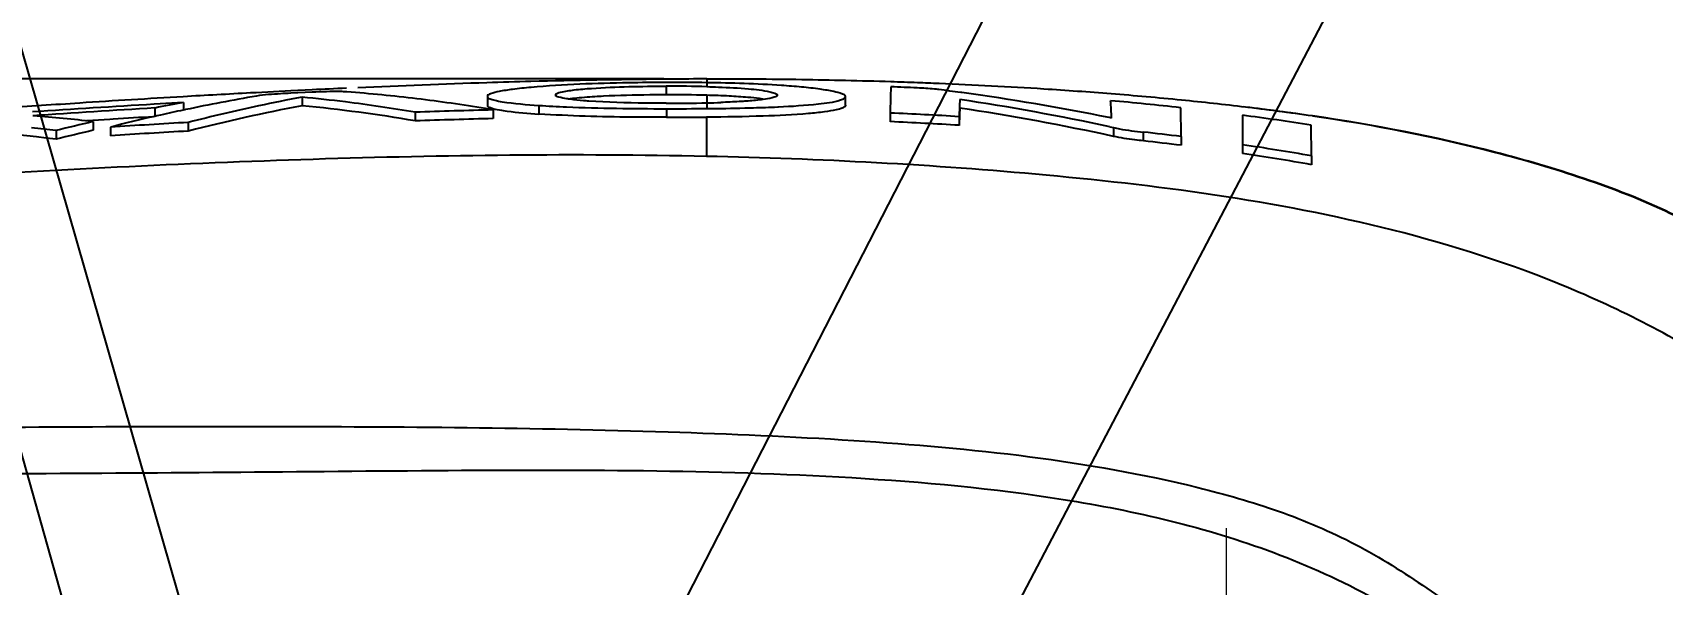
# Model space of a CAD drawing. Header units: millimetres. Extents: x 4086 to 8300, y 123 to 1549.
# Drawn here: x 6773.7 to 6830.4, y 686.2 to 705.4 of the extents above; entities that cross this region are included whole.
import ezdxf
from ezdxf import colors
from ezdxf.entities.mleader import LeaderData, LeaderLine
from ezdxf.math import Vec2, Vec3

# ---------------------------------------------------------------- set-up
doc = ezdxf.new("R2010")
doc.units = ezdxf.units.MM
doc.linetypes.add('CENTER2', pattern=[28.575, 19.05, -3.175, 3.175, -3.175])
doc.layers.add('中心线层', color=7, linetype='CENTER2', lineweight=0)
doc.layers.add('轮廓实线层', color=7, linetype='Continuous', lineweight=30)
doc.styles.add('思源黑', font='SourceHanSansCN-Normal.ttf')
doc.dimstyles.new('尺寸标注_3_10比例', dxfattribs={"dimtxt": 7, "dimasz": 6, "dimexe": 2, "dimexo": 1.5, "dimgap": 1, "dimtad": 1, "dimdec": 1, "dimlfac": 3.333333, "dimdsep": 46, "dimtxsty": '思源黑', "dimcen": 0.09, "dimadec": 0, "dimazin": 0, "dimtp": 0.01, "dimtm": 0.01, "dimtfac": 1, "dimtdec": 1, "dimtofl": 0, "dimtmove": 0, "dimatfit": 3, "dimfxl": 0, "dimtolj": 1, "dimarcsym": 0})

# ---------------------------------------------------------------- blocks, each defined once
blk = doc.blocks.new('*D2932')
at = {"layer": 'Defpoints', "color": 0}
for p in [(6797.169, 703.83), (6602.752, 634.956), (6797.168, 634.956)]:
    blk.add_point(p, dxfattribs=at)
at = {"layer": '轮廓实线层', "color": 0, "lineweight": -2}
for p, q in [((6795.669, 703.83), (6600.752, 703.83)), ((6602.752, 697.83), (6602.752, 640.956)), ((6795.668, 634.956), (6600.752, 634.956))]:
    blk.add_line(p, q, dxfattribs=at)
at = {"layer": '轮廓实线层', "color": 0}
for points in [[(6603.752, 697.83), (6601.752, 697.83), (6602.752, 703.83)], [(6601.752, 640.956), (6603.752, 640.956), (6602.752, 634.956)]]:
    blk.add_solid(points, dxfattribs=at)
at = {"layer": '轮廓实线层', "color": 0, "insert": (6598.126, 669.393), "char_height": 7, "attachment_point": 5, "rotation": 90, "style": '思源黑'}
blk.add_mtext('\\A1;229.6', dxfattribs=at)

msp = doc.modelspace()

# ---------------------------------------------------------------- linework, layer by layer
for p, q in [((6795.739, 703.823), (6795.621, 703.822)), ((6797.169, 703.83), (6797.016, 703.83)), ((6797.169, 703.827), (6797.167, 703.699)), ((6781.475, 703.352), (6781.279, 703.342)), ((6782.673, 703.414), (6781.475, 703.352)), ((6783.419, 703.45), (6782.673, 703.414)), ((6783.424, 703.369), (6782.678, 703.334)), ((6783.07, 703.195), (6783.07, 702.894)), ((6789.523, 703.227), (6789.521, 703.216)), ((6789.521, 703.216), (6789.521, 702.915)), ((6789.522, 703.231), (6789.523, 703.227)), ((6791.9, 703.267), (6791.902, 703.279)), ((6795.744, 703.577), (6795.744, 703.277)), ((6797.163, 703.262), (6797.159, 702.8)), ((6797.166, 703.699), (6797.165, 703.562)), ((6799.612, 703.275), (6799.615, 703.261)), ((6801.99, 703.21), (6801.99, 703.219)), ((6801.99, 702.909), (6801.992, 703.219)), ((6806.047, 703.354), (6806.006, 703.359)), ((6778.939, 703.01), (6777.915, 702.95)), ((6777.94, 702.819), (6777.94, 702.517)), ((6778.993, 702.758), (6778.932, 702.746)), ((6778.939, 703.01), (6778.939, 702.741)), ((6779.014, 702.763), (6778.993, 702.758)), ((6787.008, 702.67), (6787.008, 702.369)), ((6789.501, 702.789), (6789.455, 702.796)), ((6789.722, 702.751), (6789.501, 702.789)), ((6789.523, 702.926), (6789.523, 702.93)), ((6789.722, 702.751), (6789.722, 702.45)), ((6791.316, 702.909), (6791.316, 702.608)), ((6795.755, 702.795), (6795.755, 702.494)), ((6799.631, 702.858), (6799.655, 702.859)), ((6801.99, 702.918), (6801.99, 702.909)), ((6803.548, 702.644), (6803.548, 702.343)), ((6813.679, 701.826), (6813.666, 702.829)), ((6773.72, 702.543), (6773.695, 702.545)), ((6775.786, 702.383), (6775.568, 702.369)), ((6776.377, 702.421), (6775.786, 702.383)), ((6775.789, 702.345), (6775.789, 702.043)), ((6776.495, 702.429), (6776.377, 702.421)), ((6776.394, 702.153), (6776.394, 701.851)), ((6778.007, 702.542), (6777.939, 702.527)), ((6778.142, 702.573), (6778.007, 702.542)), ((6779.108, 702.317), (6779.108, 702.015)), ((6797.157, 702.498), (6797.151, 701.134)), ((6805.951, 702.517), (6805.951, 702.215)), ((6811.258, 702.47), (6811.172, 702.488)), ((6811.195, 702.164), (6811.327, 702.135)), ((6811.327, 702.135), (6811.327, 701.832)), ((6815.813, 702.569), (6815.813, 701.235)), ((6818.218, 701.152), (6818.205, 702.219)), ((6774.502, 702.032), (6774.502, 701.73)), ((6812.368, 701.674), (6812.368, 701.977)), ((6813.679, 701.826), (6813.679, 701.522)), ((6818.218, 701.152), (6818.218, 700.845))]:
    msp.add_line(p, q)
for centre, radius, start, end in [((6797.928, 444.544), 259.288, 90.50976, 91.52254), ((6797.613, 473.526), 230.305, 90.14868, 90.46627), ((6797.276, 493.955), 209.872, 89.12863, 90.02922), ((6797.51, 510.896), 192.929, 88.66707, 89.12158), ((6797.722, 520.035), 183.788, 88.17464, 88.66685), ((6808.921, 185.939), 518.142, 93.31835, 93.71759), ((6806.751, 223.089), 480.928, 93.03605, 93.31653), ((6792.478, 638.847), 65.318, 99.69161, 101.89516), ((6793.971, 644.579), 59.621, 100.53558, 102.01778), ((6778.26, 651.907), 51.512, 82.9564, 84.642), ((6803.74, 282.951), 420.99, 92.60356, 92.76677), ((6780.283, 647.1), 56.448, 83.1001, 85.591), ((6800.482, 357.619), 346.251, 91.81673, 92.56109), ((6798.875, 406.111), 297.733, 91.50818, 91.80343), ((6796.005, 619.194), 84.513, 89.21303, 90.17828), ((6795.892, 651.727), 51.85, 88.5934, 90.1634), ((6795.892, 651.469), 51.808, 88.5938, 90.163), ((6796.362, 671.929), 31.343, 87.106, 88.535), ((6891.172, 701.082), 87.638, 178.3822, 178.97835), ((6797.182, 535.606), 168.071, 87.5072, 87.82227), ((6797.891, 525.483), 178.337, 87.87648, 88.17343), ((6798.015, 528.824), 174.994, 87.63038, 87.8763), ((6794.058, 615.903), 88.268, 82.22085, 82.72115), ((6798.44, 538.303), 165.506, 86.3768, 87.64181), ((6794.874, 621.614), 82.5, 78.60645, 82.21644), ((6799.679, 557.998), 145.772, 85.45014, 86.37343), ((6801.062, 575.204), 128.51, 84.35983, 85.45662), ((6811.727, 142.519), 561.652, 93.71603, 93.98837), ((6806.321, 225.75), 478.045, 93.40659, 93.91451), ((6806.267, 229.826), 473.841, 93.42721, 93.94166), ((6791.095, 636.854), 67.263, 100.41232, 101.27803), ((6792.26, 639.933), 64.211, 101.98015, 102.70156), ((6793.982, 644.326), 59.576, 100.55417, 104.45825), ((6793.984, 644.595), 59.608, 102.03311, 104.45242), ((6778.274, 651.863), 51.256, 80.189, 84.6316), ((6778.293, 652.275), 51.143, 80.188, 82.9426), ((6796.618, 426.974), 275.864, 91.43248, 91.99635), ((6780.405, 648.289), 55.254, 80.5724, 83.077), ((6793.273, 696.988), 6.204, 96.7578, 98.2686), ((6795.99, 753.928), 50.943, 269.7334, 271.3163), ((6796.054, 834.658), 131.863, 269.87037, 270.48047), ((6796.492, 789.85), 87.053, 270.43909, 271.31043), ((6796.183, 747.15), 44.163, 271.2684, 271.9122), ((6796.541, 547.805), 154.998, 86.51948, 87.40918), ((6882.557, 700.133), 76.643, 177.76898, 178.21809), ((6882.718, 699.829), 76.804, 177.77109, 178.21966), ((6793.67, 620.967), 83.066, 77.82042, 81.48273), ((6793.707, 621), 82.73, 77.70275, 81.47392), ((6800.679, 585.01), 118.533, 83.71012, 84.89555), ((6765.083, 700.282), 46.227, 2.7137, 3.4617), ((6802.893, 593.76), 109.864, 83.1878, 84.35867), ((6805.29, 613.167), 90.309, 81.7473, 83.28555), ((6805.555, 615.746), 87.718, 81.67864, 83.21102), ((6766.746, 638.73), 63.476, 82.98203, 87.91545), ((6767.027, 641.7), 60.793, 82.93767, 83.7467), ((6769.256, 645.048), 57.669, 83.49501, 85.56034), ((6791.446, 635.145), 69, 103.11586, 104.21584), ((6792.464, 639.056), 65.112, 102.8901, 104.28877), ((6803.369, 277.048), 425.96, 93.26517, 93.63085), ((6804.934, 251.351), 451.973, 93.42892, 93.60763), ((6796.619, 426.897), 275.639, 91.43383, 91.99816), ((6796.055, 834.332), 131.838, 269.86984, 270.47892), ((6796.544, 547.873), 154.629, 86.51195, 87.40379), ((6804.716, 618.396), 84.901, 80.85858, 82.49002), ((6791.449, 634.89), 68.955, 103.12652, 104.22727), ((6803.382, 276.818), 425.89, 93.2675, 93.63323), ((6801.053, 598.306), 104.288, 83.04664, 83.77139), ((6801.08, 598.557), 103.733, 83.02433, 83.75298), ((6804.715, 625.2), 77.142, 79.91942, 81.72867), ((6804.776, 625.592), 76.444, 79.87295, 81.69892)]:
    msp.add_arc(centre, radius, start, end)
for points, knots in [([(6782.678, 703.334), (6782.557, 703.328), (6782.157, 703.302), (6781.756, 703.28), (6781.482, 703.233)], [0, 0, 0, 0, 0.303989, 1, 1, 1, 1]), ([(6784.623, 703.382), (6784.553, 703.387), (6784.153, 703.395), (6783.753, 703.384), (6783.424, 703.369)], [0, 0, 0, 0, 0.176388, 1, 1, 1, 1]), ([(6789.521, 703.216), (6789.521, 703.2), (6789.551, 703.163), (6789.59, 703.148), (6789.614, 703.138)], [0, 0, 0, 0, 0.361497, 1, 1, 1, 1]), ([(6791.045, 703.538), (6790.831, 703.519), (6790.463, 703.48), (6789.969, 703.406), (6789.708, 703.341), (6789.522, 703.276), (6789.522, 703.231)], [0, 0, 0, 0, 0.411396, 0.717684, 0.914963, 1, 1, 1, 1]), ([(6795.742, 703.707), (6795.308, 703.706), (6793.742, 703.689), (6792.174, 703.638), (6791.045, 703.538)], [0, 0, 0, 0, 0.276804, 1, 1, 1, 1]), ([(6792.012, 703.198), (6791.983, 703.207), (6791.943, 703.219), (6791.898, 703.252), (6791.898, 703.267)], [0, 0, 0, 0, 0.667631, 1, 1, 1, 1]), ([(6791.902, 703.279), (6791.915, 703.34), (6792.2, 703.389), (6792.382, 703.43), (6792.541, 703.449)], [0, 0, 0, 0, 0.279325, 1, 1, 1, 1]), ([(6792.413, 703.122), (6792.371, 703.128), (6792.237, 703.148), (6792.102, 703.171), (6792.012, 703.198)], [0, 0, 0, 0, 0.310233, 1, 1, 1, 1]), ([(6792.541, 703.449), (6792.742, 703.473), (6793.808, 703.56), (6794.877, 703.576), (6795.744, 703.577)], [0, 0, 0, 0, 0.188941, 1, 1, 1, 1]), ([(6793.562, 703.227), (6793.463, 703.222), (6793.123, 703.203), (6792.783, 703.177), (6792.543, 703.148)], [0, 0, 0, 0, 0.290062, 1, 1, 1, 1]), ([(6795.744, 703.277), (6795.554, 703.277), (6794.827, 703.272), (6794.099, 703.255), (6793.562, 703.227)], [0, 0, 0, 0, 0.261242, 1, 1, 1, 1]), ([(6797.165, 703.562), (6797.3, 703.559), (6797.784, 703.543), (6798.268, 703.518), (6798.616, 703.487)], [0, 0, 0, 0, 0.278946, 1, 1, 1, 1]), ([(6800.464, 703.548), (6800.231, 703.57), (6799.133, 703.653), (6798.032, 703.686), (6797.166, 703.699)], [0, 0, 0, 0, 0.212831, 1, 1, 1, 1]), ([(6799.111, 703.13), (6799.074, 703.136), (6798.902, 703.159), (6798.73, 703.176), (6798.594, 703.188)], [0, 0, 0, 0, 0.215891, 1, 1, 1, 1]), ([(6798.616, 703.487), (6798.863, 703.465), (6799.185, 703.435), (6799.502, 703.349), (6799.601, 703.305), (6799.612, 703.275)], [0, 0, 0, 0, 0.722605, 0.908998, 1, 1, 1, 1]), ([(6799.51, 703.193), (6799.487, 703.185), (6799.36, 703.151), (6799.23, 703.131), (6799.125, 703.117)], [0, 0, 0, 0, 0.188749, 1, 1, 1, 1]), ([(6799.617, 703.261), (6799.617, 703.246), (6799.576, 703.213), (6799.537, 703.201), (6799.51, 703.193)], [0, 0, 0, 0, 0.33895, 1, 1, 1, 1]), ([(6801.992, 703.219), (6801.992, 703.265), (6801.808, 703.337), (6801.543, 703.406), (6801.048, 703.486), (6800.679, 703.527), (6800.464, 703.548)], [0, 0, 0, 0, 0.086692, 0.284277, 0.589989, 1, 1, 1, 1]), ([(6801.821, 703.098), (6801.846, 703.106), (6801.905, 703.128), (6801.991, 703.167), (6801.99, 703.21)], [0, 0, 0, 0, 0.378549, 1, 1, 1, 1]), ([(6805.242, 703.46), (6805.191, 703.467), (6804.941, 703.493), (6804.691, 703.509), (6804.492, 703.518)], [0, 0, 0, 0, 0.204786, 1, 1, 1, 1]), ([(6789.521, 702.915), (6789.521, 702.87), (6789.714, 702.798), (6789.839, 702.772), (6789.946, 702.753)], [0, 0, 0, 0, 0.29141, 1, 1, 1, 1]), ([(6789.776, 703.089), (6789.862, 703.069), (6790.372, 702.978), (6790.889, 702.939), (6791.316, 702.909)], [0, 0, 0, 0, 0.172072, 1, 1, 1, 1]), ([(6789.946, 702.753), (6790.033, 702.738), (6790.488, 702.67), (6790.946, 702.634), (6791.316, 702.608)], [0, 0, 0, 0, 0.192052, 1, 1, 1, 1]), ([(6791.316, 702.909), (6791.636, 702.888), (6793.115, 702.814), (6794.596, 702.794), (6795.755, 702.795)], [0, 0, 0, 0, 0.216685, 1, 1, 1, 1]), ([(6793.051, 703.057), (6792.991, 703.062), (6792.778, 703.079), (6792.565, 703.101), (6792.413, 703.122)], [0, 0, 0, 0, 0.284332, 1, 1, 1, 1]), ([(6795.753, 702.986), (6795.508, 702.985), (6794.607, 702.991), (6793.705, 703.013), (6793.051, 703.057)], [0, 0, 0, 0, 0.272374, 1, 1, 1, 1]), ([(6801.99, 702.909), (6801.991, 702.871), (6801.853, 702.797), (6801.624, 702.743), (6801.208, 702.672), (6800.37, 702.589), (6798.996, 702.523), (6797.815, 702.504), (6797.157, 702.498)], [0, 0, 0, 0, 0.023399, 0.075609, 0.15901, 0.274386, 0.596162, 1, 1, 1, 1]), ([(6798.479, 703.051), (6798.416, 703.047), (6798.142, 703.031), (6797.868, 703.019), (6797.656, 703.012)], [0, 0, 0, 0, 0.229801, 1, 1, 1, 1]), ([(6799.125, 703.117), (6799.079, 703.11), (6798.864, 703.083), (6798.649, 703.064), (6798.479, 703.051)], [0, 0, 0, 0, 0.214077, 1, 1, 1, 1]), ([(6798.483, 702.82), (6798.584, 702.822), (6798.966, 702.832), (6799.349, 702.845), (6799.631, 702.858)], [0, 0, 0, 0, 0.262372, 1, 1, 1, 1]), ([(6799.655, 702.859), (6800.12, 702.881), (6800.843, 702.932), (6801.573, 703.017), (6801.821, 703.098)], [0, 0, 0, 0, 0.640947, 1, 1, 1, 1]), ([(6795.755, 702.494), (6795.351, 702.494), (6793.871, 702.501), (6792.39, 702.539), (6791.316, 702.608)], [0, 0, 0, 0, 0.273225, 1, 1, 1, 1]), ([(6811.327, 702.135), (6811.397, 702.119), (6811.742, 702.054), (6812.091, 702.008), (6812.368, 701.977)], [0, 0, 0, 0, 0.205447, 1, 1, 1, 1]), ([(6840.735, 691.149), (6840.452, 691.607), (6839.818, 692.488), (6838.653, 693.618), (6837.399, 694.641), (6835.726, 696.004), (6833.539, 697.585), (6830.74, 699.23), (6827.71, 700.393), (6823.57, 701.612), (6820.384, 702.226), (6818.25, 702.54)], [0, 0, 0, 0, 0.062489, 0.124984, 0.187513, 0.250026, 0.37504, 0.500016, 0.625005, 0.75003, 1, 1, 1, 1]), ([(6840.755, 691.161), (6840.472, 691.62), (6839.838, 692.501), (6838.672, 693.631), (6837.417, 694.653), (6835.74, 696.014), (6833.552, 697.595), (6830.753, 699.244), (6827.72, 700.404), (6823.577, 701.62), (6820.388, 702.231), (6818.253, 702.542)], [0, 0, 0, 0, 0.062494, 0.124978, 0.187501, 0.24999, 0.37501, 0.50001, 0.625014, 0.750028, 1, 1, 1, 1]), ([(6812.368, 701.674), (6812.27, 701.685), (6811.921, 701.728), (6811.573, 701.777), (6811.327, 701.832)], [0, 0, 0, 0, 0.282196, 1, 1, 1, 1]), ([(6797.151, 701.134), (6792.587, 701.233), (6783.46, 701.117), (6765.27, 700.202), (6742.673, 698.234), (6720.217, 695.608), (6702.416, 693.092), (6693.575, 691.688), (6689.194, 690.844)], [0, 0, 0, 0, 0.126144, 0.252084, 0.503226, 0.752735, 0.876718, 1, 1, 1, 1]), ([(6841.169, 683.494), (6840.259, 685.399), (6838.684, 688.2), (6835.828, 691.386), (6833.254, 693.351), (6830.485, 695.031), (6826.599, 696.913), (6819.501, 699.241), (6809.239, 700.622), (6801.099, 701.05), (6797.151, 701.134)], [0, 0, 0, 0, 0.126246, 0.190238, 0.254559, 0.319117, 0.383726, 0.512408, 0.763865, 1, 1, 1, 1]), ([(6722.566, 690.854), (6727.431, 690.978), (6737.189, 691.206), (6751.975, 691.478), (6766.86, 691.678), (6781.518, 691.767), (6793.307, 691.674), (6802.178, 691.296), (6808.353, 690.776), (6813.303, 689.914), (6817.089, 688.84), (6819.79, 687.694), (6822.264, 686.127), (6825.426, 683.772), (6827.479, 681.617), (6828.862, 680.192)], [0, 0, 0, 0, 0.133338, 0.267431, 0.405221, 0.541209, 0.669074, 0.728182, 0.78445, 0.838775, 0.865535, 0.892153, 0.918811, 0.94559, 1, 1, 1, 1]), ([(6772.227, 690.094), (6777.387, 690.101), (6787.38, 690.225), (6799.854, 690.24), (6809.648, 689.351), (6817.041, 687.651), (6823.877, 683.997), (6827.382, 680.168), (6828.861, 678.093)], [0, 0, 0, 0, 0.256969, 0.497728, 0.620545, 0.746146, 0.873124, 1, 1, 1, 1])]:
    msp.add_open_spline(points, degree=3, knots=knots)
for points in [[(6798.594, 703.188), (6798.378, 703.207), (6798.161, 703.221), (6797.944, 703.232)], [(6789.614, 703.138), (6789.666, 703.117), (6789.721, 703.102), (6789.776, 703.089)]]:
    msp.add_open_spline(points, degree=3)
at = {"layer": '中心线层'}
msp.add_line((6815.248, 688.189), (6815.248, 661.647), dxfattribs=at)

# ---------------------------------------------------------------- dimensions: what is measured, and where the dimension line sits
at = {"layer": '轮廓实线层'}
dim = msp.add_linear_dim(base=(6602.752, 634.956), p1=(6797.169, 703.83), p2=(6797.168, 634.956), angle=90, dimstyle='尺寸标注_3_10比例', dxfattribs=at)
dim.commit()
dim.dimension.update_dxf_attribs({"geometry": '*D2932', "text_midpoint": (6602.752, 669.393), "dimtype": 160})

# ---------------------------------------------------------------- leaders
ml = msp.add_multileader_mtext('Standard')
ml.set_content('{\\C256;network port}', style='思源黑')
ml.set_leader_properties()
ml.build(insert=Vec2(0, 0))
ml.multileader.update_dxf_attribs({"text_left_attachment_type": 5, "text_right_attachment_type": 5, "dogleg_length": 1, "arrow_head_size": 6})
ctx = ml.context
ctx.base_point, ctx.char_height, ctx.arrow_head_size, ctx.plane_origin = Vec3(6697.451, 754.472), 7, 6, Vec3(6783.807, 668.358)
ctx.left_attachment, ctx.right_attachment, ctx.text_align_type = 5, 5, 2
notes = []
notes.append((ctx, [(0, (1, 1, 0), (6759.04, 754.472), (-1, 0), 1, [(0, [(6783.807, 668.358)], 0, [])])]))
ctx.mtext.insert, ctx.mtext.alignment, ctx.mtext.flow_direction = Vec3(6756.04, 764.302), 3, 5
ml = msp.add_multileader_mtext('Standard')
ml.set_content('DB25', style='思源黑')
ml.set_leader_properties()
ml.build(insert=Vec2(0, 0))
ml.multileader.update_dxf_attribs({"text_left_attachment_type": 5, "text_right_attachment_type": 5, "dogleg_length": 1, "arrow_head_size": 6})
ctx = ml.context
ctx.base_point, ctx.char_height, ctx.arrow_head_size, ctx.plane_origin = Vec3(6833.541, 755.989), 7, 6, Vec3(6793.826, 661.605)
ctx.left_attachment, ctx.right_attachment = 5, 5
notes.append((ctx, [(0, (1, 1, 0), (6832.541, 755.989), (1, 0), 1, [(0, [(6792.141, 677.371)], 0, [])])]))
ctx.mtext.insert, ctx.mtext.flow_direction = Vec3(6835.541, 763.241), 5
ml = msp.add_multileader_mtext('Standard')
ml.set_content('{\\C7;user air duct }3{\\C256;(φ6 grey)}', style='思源黑')
ml.set_leader_properties()
ml.build(insert=Vec2(0, 0))
ml.multileader.update_dxf_attribs({"text_left_attachment_type": 5, "text_right_attachment_type": 5, "dogleg_length": 1, "arrow_head_size": 6})
ctx = ml.context
ctx.base_point, ctx.char_height, ctx.arrow_head_size, ctx.plane_origin = Vec3(6655.23, 735.338), 7, 6, Vec3(6777.647, 675.369)
ctx.left_attachment, ctx.right_attachment, ctx.text_align_type = 5, 5, 2
notes.append((ctx, [(0, (1, 1, 0), (6760.747, 735.338), (-1, 0), 1, [(0, [(6777.647, 675.369)], 0, [])])]))
ctx.mtext.insert, ctx.mtext.alignment, ctx.mtext.flow_direction = Vec3(6757.747, 745.542), 3, 5
ml = msp.add_multileader_mtext('Standard')
ml.set_content('{\\C7;indicator}', style='思源黑')
ml.set_leader_properties()
ml.build(insert=Vec2(0, 0))
ml.multileader.update_dxf_attribs({"text_left_attachment_type": 5, "text_right_attachment_type": 5, "dogleg_length": 1, "arrow_head_size": 6})
ctx = ml.context
ctx.base_point, ctx.char_height, ctx.arrow_head_size, ctx.plane_origin = Vec3(6835.638, 736.369), 7, 6, Vec3(6798.182, 666.857)
ctx.left_attachment, ctx.right_attachment = 5, 5
notes.append((ctx, [(0, (1, 1, 0), (6834.638, 736.369), (1, 0), 1, [(0, [(6798.182, 666.857)], 0, [])])]))
ctx.mtext.insert, ctx.mtext.flow_direction = Vec3(6837.638, 744.107), 5
for ctx, leaders in notes:
    for number, flags, end, landing, length, lines in leaders:
        leader = LeaderData()
        leader.index, (leader.has_last_leader_line, leader.has_dogleg_vector, leader.attachment_direction) = number, flags
        leader.last_leader_point, leader.dogleg_vector, leader.dogleg_length = Vec3(end), Vec3(landing), length
        for number, points, colour, breaks in lines:
            line = LeaderLine()
            line.index, line.vertices, line.color, line.breaks = number, Vec3.list(points), colors.encode_raw_color(colour), breaks
            leader.lines.append(line)
        ctx.leaders.append(leader)

doc.saveas('drawing.dxf')
